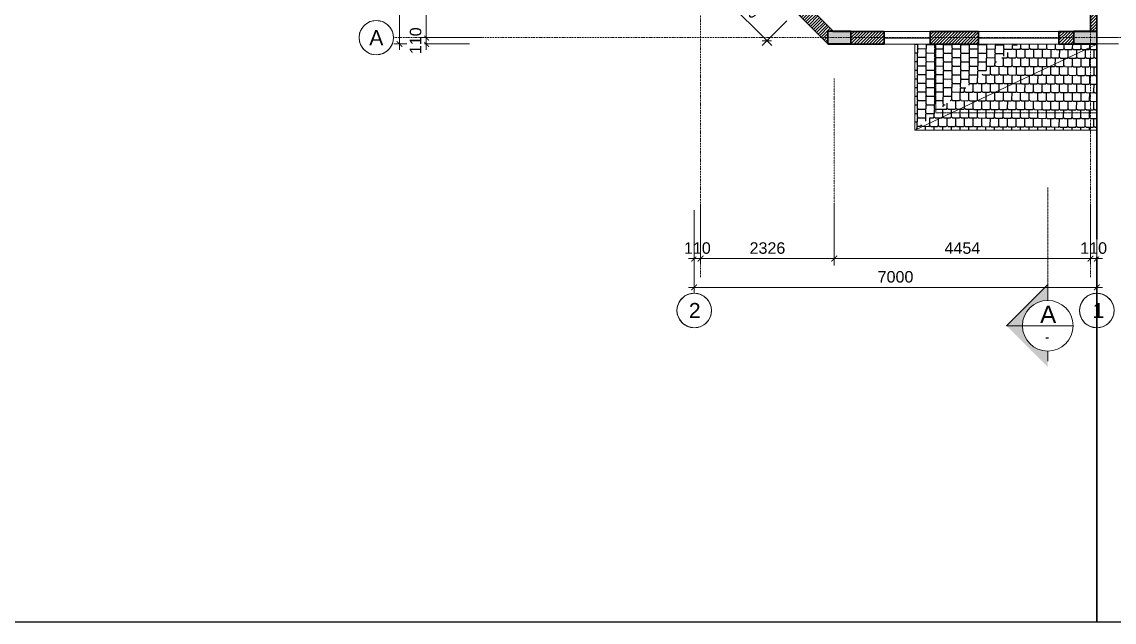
# Model space of a CAD drawing. Header units: millimetres. Extents: x -127141 to 682685, y -1234500 to 49778.
# Drawn here: x 277006 to 295999, y -25000 to -14566 of the extents above; entities that cross this region are included whole.
import ezdxf
from ezdxf.enums import TextEntityAlignment as Align

# ---------------------------------------------------------------- set-up
doc = ezdxf.new("R2010")
doc.units = ezdxf.units.MM
doc.header["$MEASUREMENT"] = 0
doc.set_wipeout_variables(frame=1)
doc.linetypes.add('DASHDOT', pattern=[1, 0.5, -0.25, 0, -0.25])
doc.linetypes.add('HIDDEN', pattern=[0.75, 0.5, -0.25])
for name, color, linetype, lineweight in [('-DOOR', 137, 'Continuous', 9), ('-HIDE', 3, 'HIDDEN', 13), ('-KH', 143, 'Continuous', 13), ('-LINE1', 7, 'Continuous', 18), ('-TEXT', 7, 'Continuous', 15), ('-WALL', 4, 'Continuous', 35), ('A-COT VACH', 2, 'Continuous', 35), ('A-DIM', 251, 'Continuous', 15), ('A-HATCH', 251, 'Continuous', 5), ('A-KY HIEU', 34, 'Continuous', 20), ('A-NET THAY', 125, 'Continuous', 18), ('A-TRUC', 251, 'DASHDOT', 5)]:
    doc.layers.add(name, color=color, linetype=linetype, lineweight=lineweight)
doc.layers.add('12. NET DIM', color=252, linetype='Continuous')
doc.layers.add('13. NET HATCH', color=251, linetype='Continuous')
doc.layers.add('LUOI GIONG', color=160, linetype='Continuous', plot=False)
doc.styles.add('1', font='arial.ttf')
doc.styles.add('A1-arial', font='arial.ttf', dxfattribs={"width": 0.8})
doc.styles.add('AVANH', font='', dxfattribs={"width": 0.8})
doc.styles.get("Standard").update_dxf_attribs({"font": 'arial.ttf'})
doc.styles.get('AVANH').set_extended_font_data('.VnAvantH')
doc.dimstyles.new('C_100A3', dxfattribs={"dimscale": 100, "dimtxt": 2.2, "dimasz": 1.2, "dimexe": 1.2, "dimexo": 0, "dimgap": 0.75, "dimtad": 1, "dimdec": 0, "dimzin": 0, "dimdsep": 46, "dimtxsty": 'AVANH', "dimblk": 'ARCHTICK', "dimcen": 0, "dimdle": 1.2, "dimclrd": 256, "dimclre": 256, "dimclrt": 7, "dimadec": 0, "dimazin": 0, "dimtfac": 0.0001, "dimtdec": 0, "dimtix": 1, "dimtmove": 2, "dimatfit": 3, "dimfxl": 1.8, "dimtolj": 1, "dimtzin": 0, "dimarcsym": 0})
doc.dimstyles.new('DIM_LAYOUT A2-A3', dxfattribs={"dimscale": 0, "dimtxt": 2, "dimasz": 1, "dimexe": 1, "dimexo": 0, "dimgap": 0.8, "dimtad": 1, "dimdec": 0, "dimlfac": -1, "dimzin": 0, "dimdsep": 46, "dimtxsty": 'Standard', "dimblk": 'ARCHTICK', "dimcen": 1, "dimdle": 1, "dimclrd": 256, "dimclre": 256, "dimclrt": 7, "dimadec": 0, "dimazin": 0, "dimtfac": 1, "dimtdec": 0, "dimtix": 1, "dimtofl": 0, "dimtmove": 2, "dimatfit": 3, "dimldrblk": 'ARCHTICK', "dimfxl": 1, "dimtfill": 1, "dimtolj": 1, "dimtzin": 0, "dimarcsym": 0})

# ---------------------------------------------------------------- blocks, each defined once
blk = doc.blocks.new('_ArchTick')
at = {"color": 0, "linetype": 'ByBlock', "const_width": 0.15}
blk.add_lwpolyline([(-0.5, -0.5), (0.5, 0.5)], dxfattribs=at)
blk = doc.blocks.new('*D192')
at = {"layer": '12. NET DIM', "lineweight": -2, "transparency": 16777216}
for p, q in [((289319, -13556), (288887, -13988)), ((288887, -13818), (290046, -14978)), ((290308, -14546), (289877, -14978))]:
    blk.add_line(p, q, dxfattribs=at)
at = {"layer": 'Defpoints', "color": 0, "transparency": 16777216}
for p in [(289319, -13556), (290308, -14546), (289961, -14893)]:
    blk.add_point(p, dxfattribs=at)
at = {"layer": '12. NET DIM', "lineweight": -2, "transparency": 16777216, "xscale": 119.9999999999999, "yscale": 119.9999999999999, "zscale": 119.9999999999999}
for p, rotation in [((288972, -13903), 135.0000000011825), ((289961, -14893), 315.0000000011825)]:
    blk.add_blockref('_ArchTick', p, dxfattribs=dict(at, rotation=rotation))
at = {"layer": '12. NET DIM', "color": 7, "transparency": 16777216, "insert": (289600, -14265), "char_height": 220, "attachment_point": 5, "rotation": 315, "style": 'AVANH'}
blk.add_mtext('\\A1;1400', dxfattribs=at)
blk = doc.blocks.new('FASDFSE')
at = {"layer": '-KH'}
blk.add_hatch(color=256, dxfattribs=at).paths.add_polyline_path([(0, 4.4), (0, 7.16), (-7.16, 0), (0, -7.16), (0, -4.4, -0.414214), (-4.4, 0, -0.414214)])
for p, q in [((-7.16, 0), (0, 7.16)), ((0, 7.16), (-7.16, 0)), ((0, 4.4), (0, 7.16)), ((0, 6.16), (0, 4.4)), ((-7.16, 0), (-4.4, 0)), ((4.4, 0), (-4.4, 0)), ((0, -4.4), (0, -6.16))]:
    blk.add_line(p, q, dxfattribs=at)
blk.add_circle((0, 0), 4.4, dxfattribs=at)
at = {"layer": '-TEXT', "color": 2, "style": '1'}
blk.add_attdef('A', text='', height=3, dxfattribs=at).set_placement((0.08, 0.48), align=Align.CENTER)
at = {"layer": '-TEXT', "style": '1', "width": 0.75}
blk.add_attdef('KT', text='', height=2.2, dxfattribs=at).set_placement((0.11, -2.89), align=Align.CENTER)
blk = doc.blocks.new('*D366')
at = {"layer": 'A-DIM', "lineweight": -2, "transparency": 16777216}
for p, q in [((12718, 1813), (12718, 1103)), ((12828, 1813), (12828, 1103)), ((12718, 1203), (12618, 1203)), ((12828, 1203), (12928, 1203))]:
    blk.add_line(p, q, dxfattribs=at)
at = {"layer": 'Defpoints', "color": 0, "transparency": 16777216}
for p in [(12718, 1813, 0), (12828, 1813)]:
    blk.add_point(p, dxfattribs=at)
at = {"layer": 'A-DIM', "lineweight": -2, "transparency": 16777216, "xscale": 100, "yscale": 100, "zscale": 100}
blk.add_blockref('_ArchTick', (12718, 1203), dxfattribs=at)
at = {"layer": 'A-DIM', "lineweight": -2, "transparency": 16777216, "xscale": 100, "yscale": 100, "zscale": 100, "rotation": 180}
blk.add_blockref('_ArchTick', (12828, 1203), dxfattribs=at)
at = {"layer": 'A-DIM', "color": 7, "transparency": 16777216, "insert": (12773, 1385), "char_height": 200, "attachment_point": 5, "bg_fill": 3, "box_fill_scale": 1.25, "bg_fill_color": 256, "bg_fill_true_color": 13158600, "bg_fill_transparency": 0}
blk.add_mtext('\\A1;110', dxfattribs=at)
at = {"layer": 'Defpoints', "color": 0, "transparency": 16777216}
blk.add_point((12828, 1203), dxfattribs=at)
blk = doc.blocks.new('*D367')
at = {"layer": 'A-DIM', "lineweight": -2, "transparency": 16777216}
for p, q in [((5828, 1813), (5828, 1103)), ((5938, 1813), (5938, 1103)), ((5828, 1203), (5728, 1203)), ((5938, 1203), (6038, 1203))]:
    blk.add_line(p, q, dxfattribs=at)
at = {"layer": 'Defpoints', "color": 0, "transparency": 16777216}
for p in [(5828, 1813, 0), (5938, 1813)]:
    blk.add_point(p, dxfattribs=at)
at = {"layer": 'A-DIM', "lineweight": -2, "transparency": 16777216, "xscale": 100, "yscale": 100, "zscale": 100}
blk.add_blockref('_ArchTick', (5828, 1203), dxfattribs=at)
at = {"layer": 'A-DIM', "lineweight": -2, "transparency": 16777216, "xscale": 100, "yscale": 100, "zscale": 100, "rotation": 180}
blk.add_blockref('_ArchTick', (5938, 1203), dxfattribs=at)
at = {"layer": 'A-DIM', "color": 7, "transparency": 16777216, "insert": (5883, 1385), "char_height": 200, "attachment_point": 5, "bg_fill": 3, "box_fill_scale": 1.25, "bg_fill_color": 256, "bg_fill_true_color": 13158600, "bg_fill_transparency": 0}
blk.add_mtext('\\A1;110', dxfattribs=at)
at = {"layer": 'Defpoints', "color": 0, "transparency": 16777216}
blk.add_point((5938, 1203), dxfattribs=at)
blk = doc.blocks.new('*D370')
at = {"layer": 'A-DIM', "lineweight": -2, "transparency": 16777216}
for p, q in [((8264, 2155), (8264, 1103)), ((12718, 2155), (12718, 1103)), ((8164, 1203), (12818, 1203))]:
    blk.add_line(p, q, dxfattribs=at)
at = {"layer": 'Defpoints', "color": 0, "transparency": 16777216}
for p in [(8264, 2155, 0), (12718, 2155, 0), (12718, 1203)]:
    blk.add_point(p, dxfattribs=at)
at = {"layer": 'A-DIM', "lineweight": -2, "transparency": 16777216, "xscale": 100, "yscale": 100, "zscale": 100, "rotation": 180}
blk.add_blockref('_ArchTick', (8264, 1203), dxfattribs=at)
at = {"layer": 'A-DIM', "lineweight": -2, "transparency": 16777216, "xscale": 100, "yscale": 100, "zscale": 100}
blk.add_blockref('_ArchTick', (12718, 1203), dxfattribs=at)
at = {"layer": 'A-DIM', "color": 7, "transparency": 16777216, "insert": (10491, 1385), "char_height": 200, "attachment_point": 5, "bg_fill": 3, "box_fill_scale": 1.25, "bg_fill_color": 256, "bg_fill_true_color": 13158600, "bg_fill_transparency": 0}
blk.add_mtext('\\A1;4454', dxfattribs=at)
blk = doc.blocks.new('*D371')
at = {"layer": 'A-DIM', "lineweight": -2, "transparency": 16777216}
for p, q in [((5938, 2155), (5938, 1103)), ((8264, 2155), (8264, 1103)), ((5838, 1203), (8364, 1203))]:
    blk.add_line(p, q, dxfattribs=at)
at = {"layer": 'Defpoints', "color": 0, "transparency": 16777216}
for p in [(5938, 2155, 0), (8264, 2155, 0), (8264, 1203)]:
    blk.add_point(p, dxfattribs=at)
at = {"layer": 'A-DIM', "lineweight": -2, "transparency": 16777216, "xscale": 100, "yscale": 100, "zscale": 100, "rotation": 180}
blk.add_blockref('_ArchTick', (5938, 1203), dxfattribs=at)
at = {"layer": 'A-DIM', "lineweight": -2, "transparency": 16777216, "xscale": 100, "yscale": 100, "zscale": 100}
blk.add_blockref('_ArchTick', (8264, 1203), dxfattribs=at)
at = {"layer": 'A-DIM', "color": 7, "transparency": 16777216, "insert": (7101, 1385), "char_height": 200, "attachment_point": 5, "bg_fill": 3, "box_fill_scale": 1.25, "bg_fill_color": 256, "bg_fill_true_color": 13158600, "bg_fill_transparency": 0}
blk.add_mtext('\\A1;2326', dxfattribs=at)
blk = doc.blocks.new('*D372')
at = {"layer": 'A-DIM', "lineweight": -2, "transparency": 16777216}
for p, q in [((5828, 2045), (5828, 603)), ((12828, 2045), (12828, 603)), ((5728, 703), (12928, 703))]:
    blk.add_line(p, q, dxfattribs=at)
at = {"layer": 'Defpoints', "color": 0, "transparency": 16777216}
for p in [(5828, 2045, 0), (12828, 2045), (12828, 703)]:
    blk.add_point(p, dxfattribs=at)
at = {"layer": 'A-DIM', "lineweight": -2, "transparency": 16777216, "xscale": 100, "yscale": 100, "zscale": 100, "rotation": 180}
blk.add_blockref('_ArchTick', (5828, 703), dxfattribs=at)
at = {"layer": 'A-DIM', "lineweight": -2, "transparency": 16777216, "xscale": 100, "yscale": 100, "zscale": 100}
blk.add_blockref('_ArchTick', (12828, 703), dxfattribs=at)
at = {"layer": 'A-DIM', "color": 7, "transparency": 16777216, "insert": (9328, 885), "char_height": 200, "attachment_point": 5, "bg_fill": 3, "box_fill_scale": 1.25, "bg_fill_color": 256, "bg_fill_true_color": 13158600, "bg_fill_transparency": 0}
blk.add_mtext('\\A1;7000', dxfattribs=at)
blk = doc.blocks.new('Tag - Metric')
blk.add_lwpolyline([(0, 3.44), (-1.1, 3.26), (-2.06, 2.76), (-2.71, 2.12), (-3.13, 1.43), (-3.37, 0.73), (-3.44, 0), (-3.3, -0.99), (-2.83, -1.96), (-2.11, -2.72), (-1.16, -3.24), (0, -3.44), (1.28, -3.19), (2.29, -2.57), (2.96, -1.75), (3.33, -0.88), (3.44, 0), (3.34, 0.84), (3.08, 1.53), (2.65, 2.2), (1.84, 2.91), (1.07, 3.27), (0, 3.44)], close=True)
blk.add_circle((0, 0), 3.44)
at = {"style": 'A1-arial', "flags": 8}
blk.add_attdef('1', text='', height=3, dxfattribs=at).set_placement((0, 0), align=Align.MIDDLE_CENTER)
blk = doc.blocks.new('*D373')
at = {"layer": 'A-DIM', "lineweight": -2, "transparency": 16777216}
for p, q in [((13545, 4944), (13545, 9124)), ((12804, 9024), (13645, 9024)), ((12828, 5044), (13645, 5044))]:
    blk.add_line(p, q, dxfattribs=at)
at = {"layer": 'Defpoints', "color": 0, "transparency": 16777216}
for p in [(12804, 9024, 0), (13545, 9024), (12828, 5044, 0)]:
    blk.add_point(p, dxfattribs=at)
at = {"layer": 'A-DIM', "lineweight": -2, "transparency": 16777216, "xscale": 100, "yscale": 100, "zscale": 100}
for p, rotation in [((13545, 9024), 90), ((13545, 5044), 270)]:
    blk.add_blockref('_ArchTick', p, dxfattribs=dict(at, rotation=rotation))
at = {"layer": 'A-DIM', "color": 7, "transparency": 16777216, "insert": (13362, 7034), "char_height": 200, "attachment_point": 5, "rotation": 90, "bg_fill": 3, "box_fill_scale": 1.25, "bg_fill_color": 256, "bg_fill_true_color": 13158600, "bg_fill_transparency": 0}
blk.add_mtext('\\A1;3980', dxfattribs=at)
blk = doc.blocks.new('*D375')
at = {"layer": 'A-DIM', "lineweight": -2, "transparency": 16777216}
for p, q in [((1166, 4944), (1166, 9124)), ((2137, 9024), (1066, 9024)), ((2137, 5044), (1066, 5044))]:
    blk.add_line(p, q, dxfattribs=at)
at = {"layer": 'Defpoints', "color": 0, "transparency": 16777216}
for p in [(1166, 9024), (2137, 9024, 0), (2137, 5044, 0)]:
    blk.add_point(p, dxfattribs=at)
at = {"layer": 'A-DIM', "lineweight": -2, "transparency": 16777216, "xscale": 100, "yscale": 100, "zscale": 100}
for p, rotation in [((1166, 9024), 90), ((1166, 5044), 270)]:
    blk.add_blockref('_ArchTick', p, dxfattribs=dict(at, rotation=rotation))
at = {"layer": 'A-DIM', "color": 7, "transparency": 16777216, "insert": (984, 7034), "char_height": 200, "attachment_point": 5, "rotation": 90, "bg_fill": 3, "box_fill_scale": 1.25, "bg_fill_color": 256, "bg_fill_true_color": 13158600, "bg_fill_transparency": 0}
blk.add_mtext('\\A1;3980', dxfattribs=at)
blk = doc.blocks.new('*D378')
at = {"layer": 'A-DIM', "lineweight": -2, "transparency": 16777216}
for p, q in [((1923, 17884), (604, 17884)), ((704, 17984), (704, 4834)), ((1923, 4934), (604, 4934))]:
    blk.add_line(p, q, dxfattribs=at)
at = {"layer": 'Defpoints', "color": 0, "transparency": 16777216}
for p in [(1923, 17884, 0), (704, 4934), (1923, 4934, 0)]:
    blk.add_point(p, dxfattribs=at)
at = {"layer": 'A-DIM', "lineweight": -2, "transparency": 16777216, "xscale": 100, "yscale": 100, "zscale": 100}
for p, rotation in [((704, 17884), 90), ((704, 4934), 270)]:
    blk.add_blockref('_ArchTick', p, dxfattribs=dict(at, rotation=rotation))
at = {"layer": 'A-DIM', "color": 7, "transparency": 16777216, "insert": (522, 11409), "char_height": 200, "attachment_point": 5, "rotation": 90, "bg_fill": 3, "box_fill_scale": 1.25, "bg_fill_color": 256, "bg_fill_true_color": 13158600, "bg_fill_transparency": 0}
blk.add_mtext('\\A1;12950', dxfattribs=at)
blk = doc.blocks.new('*D379')
at = {"layer": 'A-DIM', "lineweight": -2, "transparency": 16777216}
for p, q in [((1166, 5044), (1166, 5144)), ((1923, 5044), (1066, 5044)), ((1923, 4934), (1066, 4934)), ((1166, 4934), (1166, 4834))]:
    blk.add_line(p, q, dxfattribs=at)
at = {"layer": 'Defpoints', "color": 0, "transparency": 16777216}
for p in [(1923, 5044, 0), (1923, 4934, 0)]:
    blk.add_point(p, dxfattribs=at)
at = {"layer": 'A-DIM', "lineweight": -2, "transparency": 16777216, "xscale": 100, "yscale": 100, "zscale": 100}
for p, rotation in [((1166, 5044), 270), ((1166, 4934), 90)]:
    blk.add_blockref('_ArchTick', p, dxfattribs=dict(at, rotation=rotation))
at = {"layer": 'A-DIM', "color": 7, "transparency": 16777216, "insert": (984, 4989), "char_height": 200, "attachment_point": 5, "rotation": 90, "bg_fill": 3, "box_fill_scale": 1.25, "bg_fill_color": 256, "bg_fill_true_color": 13158600, "bg_fill_transparency": 0}
blk.add_mtext('\\A1;110', dxfattribs=at)
at = {"layer": 'Defpoints', "color": 0, "transparency": 16777216}
blk.add_point((1166, 5044), dxfattribs=at)
blk = doc.blocks.new('*D380')
at = {"layer": 'A-DIM', "lineweight": -2, "transparency": 16777216}
for p, q in [((12825, 17884), (14145, 17884)), ((14045, 17984), (14045, 4834)), ((12825, 4934), (14145, 4934))]:
    blk.add_line(p, q, dxfattribs=at)
at = {"layer": 'Defpoints', "color": 0, "transparency": 16777216}
for p in [(12825, 17884, 0), (12825, 4934, 0), (14045, 4934)]:
    blk.add_point(p, dxfattribs=at)
at = {"layer": 'A-DIM', "lineweight": -2, "transparency": 16777216, "xscale": 100, "yscale": 100, "zscale": 100}
for p, rotation in [((14045, 17884), 90), ((14045, 4934), 270)]:
    blk.add_blockref('_ArchTick', p, dxfattribs=dict(at, rotation=rotation))
at = {"layer": 'A-DIM', "color": 7, "transparency": 16777216, "insert": (13862, 11409), "char_height": 200, "attachment_point": 5, "rotation": 90, "bg_fill": 3, "box_fill_scale": 1.25, "bg_fill_color": 256, "bg_fill_true_color": 13158600, "bg_fill_transparency": 0}
blk.add_mtext('\\A1;12950', dxfattribs=at)
blk = doc.blocks.new('*D381')
at = {"layer": 'A-DIM', "lineweight": -2, "transparency": 16777216}
for p, q in [((13545, 5044), (13545, 5144)), ((12825, 5044), (13645, 5044)), ((12825, 4934), (13645, 4934)), ((13545, 4934), (13545, 4834))]:
    blk.add_line(p, q, dxfattribs=at)
at = {"layer": 'Defpoints', "color": 0, "transparency": 16777216}
for p in [(12825, 5044, 0), (12825, 4934, 0)]:
    blk.add_point(p, dxfattribs=at)
at = {"layer": 'A-DIM', "lineweight": -2, "transparency": 16777216, "xscale": 100, "yscale": 100, "zscale": 100}
for p, rotation in [((13545, 5044), 270), ((13545, 4934), 90)]:
    blk.add_blockref('_ArchTick', p, dxfattribs=dict(at, rotation=rotation))
at = {"layer": 'A-DIM', "color": 7, "transparency": 16777216, "insert": (13362, 4989), "char_height": 200, "attachment_point": 5, "rotation": 90, "bg_fill": 3, "box_fill_scale": 1.25, "bg_fill_color": 256, "bg_fill_true_color": 13158600, "bg_fill_transparency": 0}
blk.add_mtext('\\A1;110', dxfattribs=at)
at = {"layer": 'Defpoints', "color": 0, "transparency": 16777216}
blk.add_point((13545, 5044), dxfattribs=at)
blk = doc.blocks.new('A$C7b9f95d2')
at = {"layer": 'A-COT VACH'}
h = blk.add_hatch(color=251, dxfattribs=at)
h.dxf.hatch_style = 1
h.paths.add_polyline_path([(8553.9, 4933.6), (8553.9, 5153.6), (8153.9, 5153.6), (8153.9, 4933.6)])
blk.add_lwpolyline([(8153.9, 4933.6), (8553.9, 4933.6), (8553.9, 5153.6), (8153.9, 5153.6)], close=True, dxfattribs=at)
at = {"layer": 'A-KY HIEU'}
ref = blk.add_blockref('Tag - Metric', (300, 5043.6, 0), dxfattribs=dict(at, xscale=87.13796474971016, yscale=87.13796474971016, zscale=87.13796474971016, rotation=180))
ref.add_attrib('DETAIL#', 'A', dxfattribs={"layer": '0', "height": 262.5, "style": 'A1-arial'}).set_placement((300, 5043.6, 0), align=Align.MIDDLE_CENTER)
at = {"layer": 'A-DIM'}
dim = blk.add_linear_dim(base=(1166.2, 9023.6, 0), p1=(2137.1, 5043.6, 0), p2=(2137.2, 9023.6, 0), angle=270, dimstyle='DIM_LAYOUT A2-A3', override={"dimscale": 100}, dxfattribs=at)
dim.commit()
dim.dimension.update_dxf_attribs({"geometry": '*D375', "text_midpoint": (984, 7033.6, 0)})
for base, p1, p2, picture, middle in [((5938, 1203.1, 0), (5828, 1812.8, 0), (5938, 1812.8, 0), '*D367', (5883, 1385.2, 0)), ((12828.2, 1203, 0), (12718.2, 1812.7, 0), (12828.2, 1812.7, 0), '*D366', (12773.2, 1385.2, 0))]:
    dim = blk.add_linear_dim(base=base, p1=p1, p2=p2, dimstyle='DIM_LAYOUT A2-A3', override={"dimscale": 100}, dxfattribs=at)
    dim.commit()
    dim.dimension.update_dxf_attribs({"geometry": picture, "text_midpoint": middle})
at = {"layer": 'A-TRUC', "ltscale": 3, "elevation": 0}
blk.add_lwpolyline([(12718.1, 20484.1), (12718.1, 867.1)], dxfattribs=at)
at = {"layer": 'A-DIM'}
dim = blk.add_linear_dim(base=(703.8, 4933.6), p1=(1923, 17883.6, 0), p2=(1923, 4933.6, 0), angle=90, dimstyle='DIM_LAYOUT A2-A3', override={"dimscale": 100}, dxfattribs=at)
dim.commit()
dim.dimension.update_dxf_attribs({"geometry": '*D378', "text_midpoint": (521.7, 11408.6)})
for base, p1, p2, angle, picture, middle in [((13544.6, 9023.6), (12828.1, 5043.6, 0), (12804.2, 9023.6, 0), 270, '*D373', (13362.4, 7033.6)), ((1166.2, 5043.6, 0), (1923, 4933.6, 0), (1923, 5043.6, 0), 90, '*D379', (984.1, 4988.6, 0))]:
    dim = blk.add_linear_dim(base=base, p1=p1, p2=p2, angle=angle, dimstyle='DIM_LAYOUT A2-A3', override={"dimscale": 100}, dxfattribs=at)
    dim.commit()
    dim.dimension.update_dxf_attribs({"geometry": picture, "text_midpoint": middle})
dim = blk.add_linear_dim(base=(12718.1, 1203, 0), p1=(8263.9, 2155.3), p2=(12718.1, 2155.3, 0), dimstyle='DIM_LAYOUT A2-A3', override={"dimscale": 100}, dxfattribs=at)
dim.commit()
dim.dimension.update_dxf_attribs({"geometry": '*D370', "text_midpoint": (10491, 1384.7, 0)})
dim = blk.add_linear_dim(base=(14044.6, 4933.6), p1=(12825.4, 17883.6, 0), p2=(12825.4, 4933.6, 0), angle=90, dimstyle='DIM_LAYOUT A2-A3', override={"dimscale": 100}, dxfattribs=at)
dim.commit()
dim.dimension.update_dxf_attribs({"geometry": '*D380', "text_midpoint": (13862.4, 11408.6)})
dim = blk.add_linear_dim(base=(8263.9, 1203, 0), p1=(5938, 2155.3, 0), p2=(8263.9, 2155.3), dimstyle='DIM_LAYOUT A2-A3', override={"dimscale": 100}, dxfattribs=at)
dim.commit()
dim.dimension.update_dxf_attribs({"geometry": '*D371', "text_midpoint": (7100.9, 1385.2, 0)})
at = {"layer": 'A-TRUC', "ltscale": 3}
blk.add_lwpolyline([(8263.9, 4331.6), (8263.9, 1081.7)], dxfattribs=at)
at = {"layer": 'A-DIM'}
dim = blk.add_linear_dim(base=(13544.6, 5043.6, 0), p1=(12825.4, 4933.6, 0), p2=(12825.4, 5043.6, 0), angle=90, dimstyle='DIM_LAYOUT A2-A3', override={"dimscale": 100}, dxfattribs=at)
dim.commit()
dim.dimension.update_dxf_attribs({"geometry": '*D381', "text_midpoint": (13362.4, 4988.6, 0)})
at = {"layer": 'A-COT VACH'}
h = blk.add_hatch(color=251, dxfattribs=at)
h.dxf.hatch_style = 1
h.paths.add_polyline_path([(12828.2, 4933.6), (12828.2, 5153.6), (12428.2, 5153.6), (12428.2, 4933.6)])
at = {"layer": 'A-COT VACH', "elevation": 0}
blk.add_lwpolyline([(12428.2, 4933.6), (12828.2, 4933.6), (12828.2, 5153.6), (12428.2, 5153.6)], close=True, dxfattribs=at)
at = {"layer": 'A-TRUC', "ltscale": 3}
blk.add_line((14146.6, 5043.6, 0), (599.3, 5043.6, 0), dxfattribs=at)
at = {"layer": 'A-DIM'}
dim = blk.add_linear_dim(base=(12828.1, 703), p1=(5828, 2045.3, 0), p2=(12828.1, 2045.3), dimstyle='DIM_LAYOUT A2-A3', override={"dimscale": 100}, dxfattribs=at)
dim.commit()
dim.dimension.update_dxf_attribs({"geometry": '*D372', "text_midpoint": (9328.1, 885.1)})
at = {"layer": 'A-TRUC', "ltscale": 3, "elevation": 0}
blk.add_lwpolyline([(5938.1, 20484.1), (5938.1, 867.1)], dxfattribs=at)
at = {"layer": 'A-KY HIEU'}
ref = blk.add_blockref('Tag - Metric', (5827.9, 300.1, 0), dxfattribs=dict(at, xscale=-87.13796474971016, yscale=87.13796474971016, zscale=87.13796474971016))
ref.add_attrib('DETAIL#', '2', dxfattribs={"layer": '0', "height": 262.5, "style": 'A1-arial'}).set_placement((5836.5, 300.1, 0), align=Align.MIDDLE_CENTER)
ref = blk.add_blockref('Tag - Metric', (12828.1, 300, 0), dxfattribs=dict(at, xscale=-87.13796474971016, yscale=87.13796474971016, zscale=87.13796474971016))
ref.add_attrib('DETAIL#', '1', dxfattribs={"layer": '0', "height": 262.5, "style": 'A1-arial'}).set_placement((12855.5, 300, 0), align=Align.MIDDLE_CENTER)

msp = doc.modelspace()

# ---------------------------------------------------------------- hatches: boundary and pattern name
at = {"layer": '13. NET HATCH'}
h = msp.add_hatch(dxfattribs=at)
h.set_pattern_fill('MAIGO-12', color=256, scale=300, angle=269.70296)
h.set_pattern_definition([(269.70296, (37124.06, 274357.11), (149.60916, -75.776635), [120, -30, 120, -30]), (359.70296, (37139.135, 274372.035), (150.386806, 74.22135), [135, -165]), (314.702961, (37124.213, 274387.11), (149.609163, -75.776635), [21.213203, -403.050865]), (44.702961, (37124.06, 274357.11), (150.3868056, 74.221349), [21.213203, -403.050865])])
h.paths.add_polyline_path([(292534.5, -16447.4), (293734.6, -15447.2), (294334.8, -14946.9), (293292, -14947.4), (292534.4, -14947.4)])
h = msp.add_hatch(dxfattribs=at)
h.set_pattern_fill('MAIGO-12', color=256, scale=300, angle=359.70296)
h.set_pattern_definition([(359.70296, (37214.52, 274446.64), (75.776635, 149.60916), [120, -30, 120, -30]), (89.70296, (37199.6, 274461.72), (-74.22135, 150.386806), [135, -165]), (44.702961, (37184.524, 274446.8), (75.776635, 149.609163), [21.213203, -403.050865]), (134.702961, (37214.523, 274446.645), (-74.221349, 150.3868056), [21.213203, -403.050865])])
h.paths.add_polyline_path([(295697.5, -16447.3), (295697.5, -14947.4), (295132, -14947.4), (294334.8, -14946.9), (293734.6, -15447.2), (292534.5, -16447.4)])
at = {"layer": 'A-HATCH'}
h = msp.add_hatch(dxfattribs=at)
h.set_pattern_fill('ANSI31', color=256, scale=300)
h.paths.add_polyline_path([(295697.5, -6250), (295477.5, -6250), (295477.5, -10469.1), (295697.5, -10469.1)])
h.paths.add_polyline_path([(292697.4, -8449.8), (292587.4, -8449.8), (292587.4, -8659.8), (292587.4, -10749.8), (292697.4, -10749.8)])
h.paths.add_polyline_path([(292587.4, -8549.8), (288917.5, -8549.8), (288917.5, -8000.5), (288697.5, -8000.5), (288697.5, -9050.5), (288917.5, -9050.5), (288917.5, -8659.8), (292587.4, -8659.8)])
h.paths.add_polyline_path([(288917.5, -6530), (288697.5, -6530), (288697.5, -6600.5), (288917.5, -6600.5)])
h.paths.add_polyline_path([(291117.5, -10749.8), (288917.3, -10749.8), (288917.3, -10859.8), (291117.5, -10859.8)])
h.paths.add_polyline_path([(292797.4, -10749.8), (291917.5, -10749.8), (291917.5, -10859.8), (292797.4, -10859.8)])
h.paths.add_polyline_path([(295477.5, -10750.5), (293697.4, -10750.5), (293697.4, -10859.8), (295477.5, -10859.8)])
h.paths.add_polyline_path([(295697.5, -10969.1), (295587.5, -10969.1), (295587.5, -14730), (295697.5, -14730)])
h.paths.add_polyline_path([(295297.5, -14730.5), (295040, -14730.5), (295040, -14950.5), (295297.5, -14950.5)])
h.paths.add_polyline_path([(293639.6, -14730.5), (292797.5, -14730.5), (292797.5, -14950.5), (293639.6, -14950.5)])
h.paths.add_polyline_path([(291997.5, -14730.5), (291423.2, -14730.5), (291423.2, -14950.5), (291997.5, -14950.5)])
h.paths.add_polyline_path([(290620.8, -14233.8), (290465.2, -14389.3), (291023.2, -14947.3), (291023.2, -14730), (291117, -14730)])
h.paths.add_polyline_path([(288919.1, -12511.7), (288917.5, -12511.7), (288917.5, -12538.7), (288917.4, -12621.7), (288697.6, -12621.7), (289475.3, -13399.4), (289630.8, -13243.8)])

# ---------------------------------------------------------------- linework, layer by layer
at = {"layer": '-DOOR'}
for p, q in [((292797.5, -14850.5), (291997.5, -14850.5)), ((293639.6, -14850.5), (295040, -14850.5))]:
    msp.add_line(p, q, dxfattribs=at)
for points in [[(291997.5, -14730.4), (292797.5, -14730.4), (292797.5, -14950.5), (291997.5, -14950.5)], [(293639.6, -14950.5), (295040, -14950.5), (295040, -14730.5), (293639.6, -14730.5)]]:
    msp.add_lwpolyline(points, close=True, dxfattribs=at)
at = {"layer": '-HIDE'}
msp.add_lwpolyline([(292897.5, -16144.9), (295697.5, -16144.9), (295697.5, -14950.5), (292897.5, -14950.5)], close=True, dxfattribs=at)
at = {"layer": '-HIDE', "ltscale": 10}
msp.add_lwpolyline([(294845.1, -19407.8), (294845.1, -17442.3)], dxfattribs=at)
at = {"layer": '-LINE1'}
msp.add_line((292534.5, -16447.4), (292534.4, -14950.5), dxfattribs=at)
for points in [[(292534.5, -16447.4), (295697.5, -14950.5)], [(295697.5, -14950.5), (295697.5, -16447.3), (292534.5, -16447.4)]]:
    msp.add_lwpolyline(points, dxfattribs=at)
at = {"layer": '-WALL'}
for p, q in [((295697.5, -14950.5), (295697.5, -2000)), ((295587.5, -14743.7), (295587.5, -10859.8)), ((290620.8, -14233.8), (291124.2, -14737.2)), ((291023.3, -14947.4), (290465.1, -14389.3)), ((291106.2, -14730.5), (291997.5, -14730.5)), ((291997.5, -14950.5), (291997.5, -14730.5)), ((292797.5, -14730.5), (293639.6, -14730.5)), ((292797.5, -14950.5), (292797.5, -14730.5)), ((293639.6, -14950.5), (293639.6, -14730.5)), ((295040, -14730.5), (295697.5, -14730.5)), ((295040, -14950.5), (295040, -14730.5)), ((291023.3, -14950.5), (291997.5, -14950.5)), ((292797.5, -14950.5), (293639.6, -14950.5)), ((295040, -14950.5), (295697.5, -14950.5))]:
    msp.add_line(p, q, dxfattribs=at)
at = {"layer": 'LUOI GIONG'}
for points in [[(270697.5, 0), (295697.5, 0), (295697.5, -25000), (270697.5, -25000)], [(295697.5, 0), (320697.5, 0), (320697.5, -25000), (295697.5, -25000)]]:
    msp.add_lwpolyline(points, close=True, dxfattribs=at)

# ---------------------------------------------------------------- block references
at = {"layer": '-WALL'}
ref = msp.add_blockref('FASDFSE', (294845.1, -19848), dxfattribs=dict(at, xscale=100, yscale=100, zscale=100))
ref.add_attrib('KT', '-', dxfattribs={"layer": '-TEXT', "height": 200, "style": '1', "width": 0.75}).set_placement((294833.3, -20137.5), align=Align.CENTER)
ref.add_attrib('A', 'A', dxfattribs={"layer": '-TEXT', "color": 2, "height": 300, "style": '1'}).set_placement((294851.9, -19799.8), align=Align.CENTER)

# ---------------------------------------------------------------- dimensions: what is measured, and where the dimension line sits
at = {"layer": '12. NET DIM'}
dim = msp.add_aligned_dim(p1=(289318.5, -13556.1), p2=(290308.5, -14546.1), distance=-490.8, dimstyle='C_100A3', dxfattribs=at)
dim.commit()
dim.dimension.update_dxf_attribs({"geometry": '*D192', "text_midpoint": (289600, -14264.6)})

# ---------------------------------------------------------------- next in the draw order: block references
at = {"layer": 'A-NET THAY'}
msp.add_blockref('A$C7b9f95d2', (282869.3, -19883.6), dxfattribs=at)

doc.saveas('drawing.dxf')
